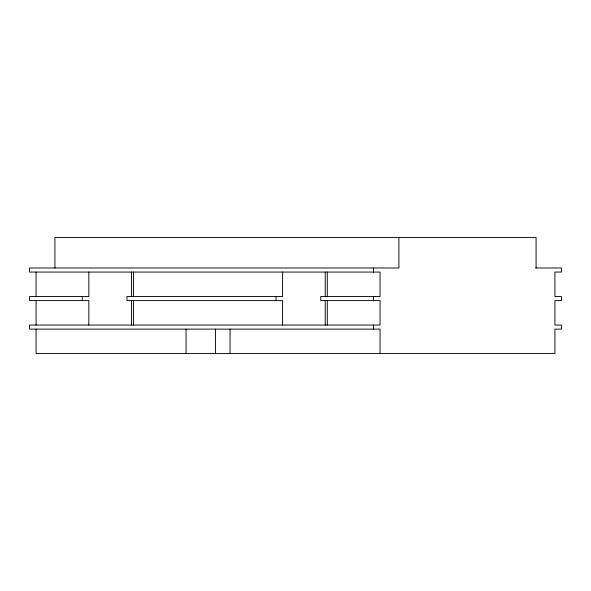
<?xml version="1.0" encoding="UTF-8"?>
<svg xmlns="http://www.w3.org/2000/svg" width="591" height="591" viewBox="0 0 591 591"><rect width="100%" height="100%" fill="white"/><g stroke="black" fill="none" stroke-linecap="round" stroke-linejoin="round"><path stroke-width="0.89" d="M535.631 267.989L561.45 267.989L561.45 272.067L554.919 272.067L554.919 296.519L561.45 296.519L561.45 300.597L554.919 300.597L554.919 325.05L561.45 325.05L561.45 329.121L554.919 329.121L554.919 353.573L36.081 353.573L36.081 329.121M536.074 267.989L536.074 237.427L54.926 237.427L54.926 267.989M398.888 237.427L398.888 267.989L29.55 267.989L29.55 272.067L380.043 272.067L380.043 296.519L320.758 296.519L320.758 300.597L380.043 300.597L380.043 325.05L29.55 325.05L29.55 329.121L380.043 329.121L380.043 353.573M373.512 267.989L373.512 272.067M373.512 296.519L373.512 300.597M373.512 325.05L373.512 329.121M327.288 272.067L327.288 296.519M327.288 300.597L327.288 325.05M325.213 272.067L325.213 296.519M325.213 300.597L325.213 325.05M282.594 272.067L282.594 296.519L126.999 296.519L126.999 300.597L282.594 300.597L282.594 325.05M276.063 296.519L276.063 300.597M230.054 329.121L230.054 353.573M215.56 329.121L215.56 353.573M186.069 329.121L186.069 353.573M133.529 272.067L133.529 296.519M133.529 300.597L133.529 325.05M131.446 272.067L131.446 296.519M131.446 300.597L131.446 325.05M88.835 272.067L88.835 296.519L29.55 296.519L29.55 300.597L88.835 300.597L88.835 325.05M82.304 296.519L82.304 300.597M36.081 272.067L36.081 296.519M36.081 300.597L36.081 325.05"/></g></svg>
